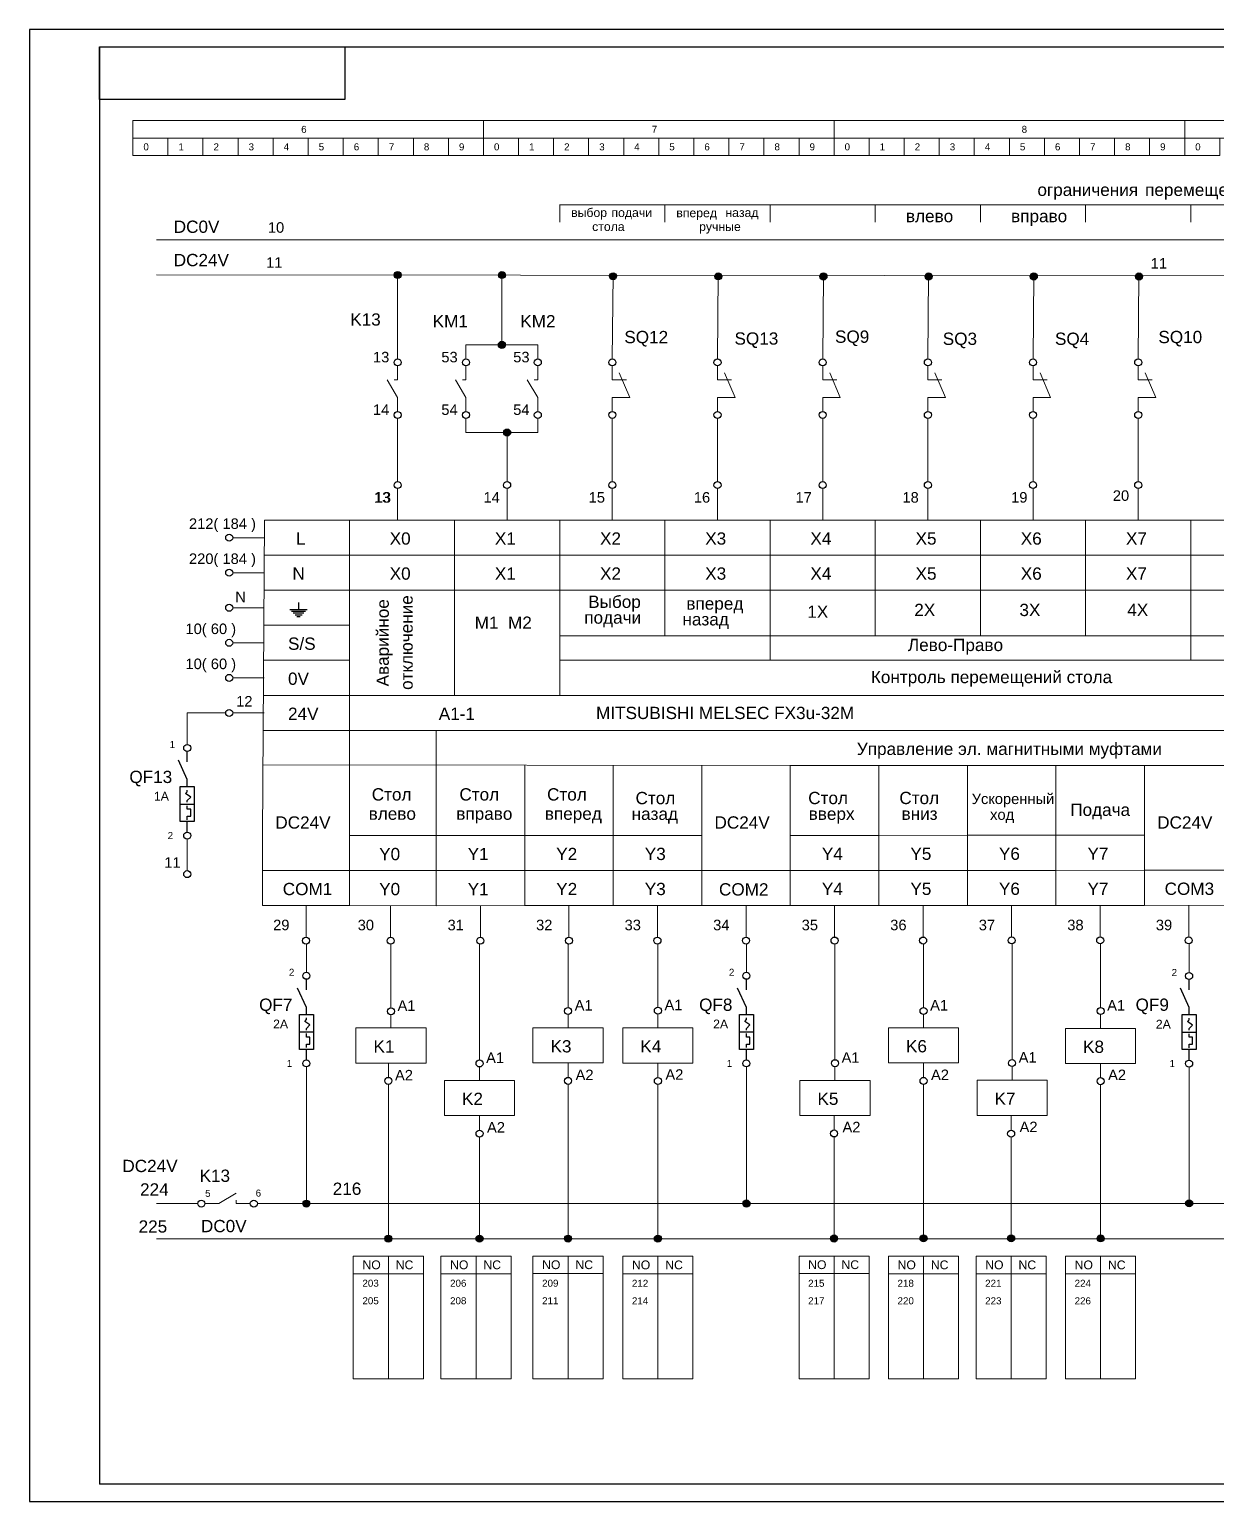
# Model space of a CAD drawing. Header units: millimetres. Extents: x 1900 to 5196, y 1354 to 2616.
# Drawn here: x 2575 to 2913.6, y 1875 to 2295 of the extents above; entities that cross this region are included whole.
import ezdxf

# ---------------------------------------------------------------- set-up
doc = ezdxf.new("R2010")
doc.units = ezdxf.units.MM
doc.layers.get('0').update_dxf_attribs({"lineweight": 20})
for name, color, linetype, lineweight in [('Маркировка', 7, 'Continuous', 25), ('Оформление', 7, 'Continuous', 30), ('Элементы', 7, 'Continuous', 25)]:
    doc.layers.add(name, color=color, linetype=linetype, lineweight=lineweight)
doc.styles.get("Standard").update_dxf_attribs({"font": 'arial.ttf'})

msp = doc.modelspace()

# ---------------------------------------------------------------- hatches: boundary and pattern name
h = msp.add_hatch(color=256)
h.dxf.hatch_style = 1
h.set_gradient(color1=(255, 255, 255), one_color=1, tint=1)
h.paths.add_polyline_path([(2681.02, 2224.95, 1), (2679.02, 2224.95, 1)])
h = msp.add_hatch(color=256)
h.dxf.hatch_style = 1
h.set_gradient(color1=(255, 255, 255), one_color=1, tint=1)
h.paths.add_polyline_path([(2710.77, 2224.92, 1), (2708.77, 2224.92, 1)])
h = msp.add_hatch(color=256)
h.dxf.hatch_style = 1
h.set_gradient(color1=(255, 255, 255), one_color=1, tint=1)
h.paths.add_polyline_path([(2742.47, 2224.58, 1), (2740.47, 2224.58, 1)])
h = msp.add_hatch(color=256)
h.dxf.hatch_style = 1
h.set_gradient(color1=(255, 255, 255), one_color=1, tint=1)
h.paths.add_polyline_path([(2772.47, 2224.55, 1), (2770.47, 2224.55, 1)])
h = msp.add_hatch(color=256)
h.dxf.hatch_style = 1
h.set_gradient(color1=(255, 255, 255), one_color=1, tint=1)
h.paths.add_polyline_path([(2802.47, 2224.52, 1), (2800.47, 2224.52, 1)])
h = msp.add_hatch(color=256)
h.dxf.hatch_style = 1
h.set_gradient(color1=(255, 255, 255), one_color=1, tint=1)
h.paths.add_polyline_path([(2832.47, 2224.52, 1), (2830.47, 2224.52, 1)])
h = msp.add_hatch(color=256)
h.dxf.hatch_style = 1
h.set_gradient(color1=(255, 255, 255), one_color=1, tint=1)
h.paths.add_polyline_path([(2862.47, 2224.52, 1), (2860.47, 2224.52, 1)])
h = msp.add_hatch(color=256)
h.dxf.hatch_style = 1
h.set_gradient(color1=(255, 255, 255), one_color=1, tint=1)
h.paths.add_polyline_path([(2892.47, 2224.52, 1), (2890.47, 2224.52, 1)])
h = msp.add_hatch(color=256)
h.dxf.hatch_style = 1
h.set_gradient(color1=(255, 255, 255), one_color=1, tint=1)
h.paths.add_polyline_path([(2710.75, 2205, 1), (2708.75, 2205, 1)])
h = msp.add_hatch(color=256)
h.dxf.hatch_style = 1
h.set_gradient(color1=(255, 255, 255), one_color=1, tint=1)
h.paths.add_polyline_path([(2712.25, 2180, 1), (2710.25, 2180, 1)])
h = msp.add_hatch(color=256)
h.dxf.hatch_style = 1
h.set_gradient(color1=(255, 255, 255), one_color=1, tint=1)
h.paths.add_polyline_path([(2655, 1960, 1), (2653, 1960, 1)])
h = msp.add_hatch(color=256)
h.dxf.hatch_style = 1
h.set_gradient(color1=(255, 255, 255), one_color=1, tint=1)
h.paths.add_polyline_path([(2780.51, 1960.03, 1), (2778.51, 1960.03, 1)])
h = msp.add_hatch(color=256)
h.dxf.hatch_style = 1
h.set_gradient(color1=(255, 255, 255), one_color=1, tint=1)
h.paths.add_polyline_path([(2906.78, 1960.09, 1), (2904.78, 1960.09, 1)])
h = msp.add_hatch(color=256)
h.dxf.hatch_style = 1
h.set_gradient(color1=(255, 255, 255), one_color=1, tint=1)
h.paths.add_polyline_path([(2678.37, 1950, 1), (2676.37, 1950, 1)])
h = msp.add_hatch(color=256)
h.dxf.hatch_style = 1
h.set_gradient(color1=(255, 255, 255), one_color=1, tint=1)
h.paths.add_polyline_path([(2704.37, 1950, 1), (2702.37, 1950, 1)])
h = msp.add_hatch(color=256)
h.dxf.hatch_style = 1
h.set_gradient(color1=(255, 255, 255), one_color=1, tint=1)
h.paths.add_polyline_path([(2729.62, 1950.02, 1), (2727.62, 1950.02, 1)])
h = msp.add_hatch(color=256)
h.dxf.hatch_style = 1
h.set_gradient(color1=(255, 255, 255), one_color=1, tint=1)
h.paths.add_polyline_path([(2755.25, 1950.03, 1), (2753.25, 1950.03, 1)])
h = msp.add_hatch(color=256)
h.dxf.hatch_style = 1
h.set_gradient(color1=(255, 255, 255), one_color=1, tint=1)
h.paths.add_polyline_path([(2805.5, 1950.04, 1), (2803.5, 1950.04, 1)])
h = msp.add_hatch(color=256)
h.dxf.hatch_style = 1
h.set_gradient(color1=(255, 255, 255), one_color=1, tint=1)
h.paths.add_polyline_path([(2831.01, 1950.07, 1), (2829.01, 1950.07, 1)])
h = msp.add_hatch(color=256)
h.dxf.hatch_style = 1
h.set_gradient(color1=(255, 255, 255), one_color=1, tint=1)
h.paths.add_polyline_path([(2856.01, 1950.07, 1), (2854.01, 1950.07, 1)])
h = msp.add_hatch(color=256)
h.dxf.hatch_style = 1
h.set_gradient(color1=(255, 255, 255), one_color=1, tint=1)
h.paths.add_polyline_path([(2881.52, 1950.09, 1), (2879.52, 1950.09, 1)])

# ---------------------------------------------------------------- linework, layer by layer
for p, q in [((2726.25, 2245.08), (2726.25, 2240.04)), ((2726.25, 2245), (2909.98, 2245)), ((2756.25, 2245), (2756.25, 2239.97)), ((2786.25, 2245.08), (2786.25, 2240.04)), ((2816.25, 2245.08), (2816.25, 2240.04)), ((2846.25, 2245.08), (2846.25, 2240.04)), ((2876.25, 2245.08), (2876.25, 2240.04)), ((2906.25, 2245), (2906.25, 2239.97)), ((2909.98, 2245), (2970, 2245)), ((2611.25, 2235.01), (3136.25, 2235.01)), ((2611.25, 2225.01), (3136.75, 2224.51)), ((2680, 2201), (2680.02, 2224.95)), ((2709.75, 2205), (2709.77, 2224.92)), ((2741.25, 2201.01), (2741.48, 2224.9)), ((2771.25, 2201.01), (2771.48, 2224.87)), ((2801.25, 2201.01), (2801.48, 2224.84)), ((2831.25, 2201.01), (2831.47, 2224.81)), ((2861.25, 2201.01), (2861.47, 2224.78)), ((2891.25, 2201.01), (2891.47, 2224.76)), ((2699.5, 2201), (2699.5, 2205)), ((2699.5, 2205), (2720, 2205)), ((2720, 2205), (2720, 2201)), ((2680, 2195), (2680, 2199)), ((2699.5, 2195), (2699.5, 2199)), ((2720, 2195), (2720, 2199)), ((2741.25, 2199.01), (2741.25, 2195.01)), ((2746.25, 2190.01), (2743.25, 2197.01)), ((2771.25, 2199.01), (2771.25, 2195.01)), ((2776.25, 2190.01), (2773.25, 2197.01)), ((2801.25, 2199.01), (2801.25, 2195.01)), ((2806.25, 2190.01), (2803.25, 2197.01)), ((2831.25, 2199.01), (2831.25, 2195.01)), ((2836.25, 2190.01), (2833.25, 2197.01)), ((2861.25, 2199.01), (2861.25, 2195.01)), ((2866.25, 2190.01), (2863.25, 2197.01)), ((2891.25, 2199.01), (2891.25, 2195.01)), ((2896.25, 2190.01), (2893.25, 2197.01)), ((2677, 2195), (2680, 2190)), ((2679, 2195), (2680, 2195)), ((2696.5, 2195), (2699.5, 2190)), ((2698.5, 2195), (2699.5, 2195)), ((2717, 2195), (2720, 2190)), ((2719, 2195), (2720, 2195)), ((2741.25, 2195.01), (2745.25, 2195.01)), ((2771.25, 2195.01), (2775.25, 2195.01)), ((2801.25, 2195.01), (2805.25, 2195.01)), ((2831.25, 2195.01), (2835.25, 2195.01)), ((2861.25, 2195.01), (2865.25, 2195.01)), ((2891.25, 2195.01), (2895.25, 2195.01)), ((2680, 2190), (2680, 2186)), ((2699.5, 2190), (2699.5, 2186)), ((2720, 2190), (2720, 2186)), ((2741.25, 2186.01), (2741.25, 2190.01)), ((2741.25, 2190.01), (2746.25, 2190.01)), ((2771.25, 2186.01), (2771.25, 2190.01)), ((2771.25, 2190.01), (2776.25, 2190.01)), ((2801.25, 2186.01), (2801.25, 2190.01)), ((2801.25, 2190.01), (2806.25, 2190.01)), ((2831.25, 2186.01), (2831.25, 2190.01)), ((2831.25, 2190.01), (2836.25, 2190.01)), ((2861.25, 2186.01), (2861.25, 2190.01)), ((2861.25, 2190.01), (2866.25, 2190.01)), ((2891.25, 2186.01), (2891.25, 2190.01)), ((2891.25, 2190.01), (2896.25, 2190.01)), ((2680, 2184), (2680, 2166)), ((2699.5, 2184), (2699.5, 2180)), ((2720, 2180), (2720, 2184)), ((2741.25, 2184.01), (2741.25, 2166.01)), ((2771.25, 2184.01), (2771.25, 2166.01)), ((2801.25, 2184.01), (2801.25, 2166.01)), ((2831.25, 2184.01), (2831.25, 2166.01)), ((2861.25, 2184.01), (2861.25, 2166.01)), ((2891.25, 2184.01), (2891.25, 2166.01)), ((2699.5, 2180), (2720, 2180)), ((2711.25, 2166.01), (2711.25, 2180)), ((2680, 2155), (2680, 2164)), ((2711.25, 2155.01), (2711.25, 2164.01)), ((2741.25, 2155.01), (2741.25, 2164.01)), ((2771.25, 2155.01), (2771.25, 2164.01)), ((2801.25, 2155.01), (2801.25, 2164.01)), ((2831.25, 2155.01), (2831.25, 2164.01)), ((2861.25, 2155.01), (2861.25, 2164.01)), ((2891.25, 2155.01), (2891.25, 2164.01)), ((2641.51, 2065.03), (2642, 2155.01)), ((2632.97, 2150), (2641.97, 2150)), ((2632.97, 2140), (2641.97, 2140)), ((2696.25, 2135.01), (2696.25, 2115.01)), ((2726.25, 2135.01), (2726.25, 2115.01)), ((2756.25, 2135.01), (2756.25, 2122.01)), ((2786.25, 2135.01), (2786.25, 2115.01)), ((2816.25, 2135.01), (2816.25, 2122.01)), ((2846.25, 2135.01), (2846.25, 2122.01)), ((2876.25, 2135.01), (2876.25, 2122.01)), ((2906.25, 2135.01), (2906.25, 2115.01)), ((2632.97, 2130), (2641.97, 2130)), ((2726.25, 2122.01), (3056.25, 2122.01)), ((2632.97, 2120), (2641.97, 2120)), ((2696.25, 2115.01), (2696.25, 2105.01)), ((2786.25, 2115.01), (2726.25, 2115.01)), ((2726.25, 2115.01), (2726.25, 2105.01)), ((2786.25, 2115.01), (3146.25, 2115.01)), ((2632.97, 2110), (2641.97, 2110)), ((2620, 2091), (2620, 2100)), ((2620, 2100), (2630.97, 2100)), ((2632.97, 2100), (2641.97, 2100)), ((2666.25, 2095.01), (3146.25, 2095.01)), ((2666.25, 2095.01), (2666.25, 2065.01)), ((2691, 2065), (2691, 2095.01)), ((2641.62, 2085.17), (2792.01, 2085.03)), ((2716.25, 2065.01), (2716.25, 2085.04)), ((2741.51, 2065.01), (2741.51, 2085.03)), ((2766.76, 2065.04), (2766.76, 2085.03)), ((2792.02, 2065.05), (2792.01, 2085.03)), ((2792.02, 2085.03), (2918.28, 2085.02)), ((2817.27, 2065.07), (2817.27, 2085.09)), ((2842.52, 2065.01), (2842.52, 2085.04)), ((2867.78, 2065.01), (2867.78, 2085.04)), ((2893.03, 2065.1), (2893.03, 2085.03)), ((2620, 2064), (2620, 2055)), ((2653.88, 2045.03), (2653.88, 2036.03)), ((2678, 2045.01), (2678, 2036.01)), ((2703.63, 2045.01), (2703.63, 2036.01)), ((2728.88, 2045.02), (2728.88, 2036.02)), ((2754.13, 2045.04), (2754.13, 2036.04)), ((2779.39, 2045.05), (2779.39, 2036.05)), ((2804.64, 2045.06), (2804.64, 2036.06)), ((2829.9, 2045.07), (2829.9, 2036.07)), ((2855.15, 2045.09), (2855.15, 2036.09)), ((2880.4, 2045.1), (2880.4, 2036.1)), ((2905.66, 2045.11), (2905.66, 2036.11)), ((2654, 2034.03), (2654, 2026)), ((2678.12, 2034.02), (2678.12, 2015.87)), ((2703.37, 2034.03), (2703.37, 2000.99)), ((2728.62, 2034.05), (2728.62, 2015.95)), ((2754.25, 2034.05), (2754.25, 2016.05)), ((2779.5, 2034.06), (2779.5, 2026)), ((2804.76, 2034.07), (2804.76, 2001.06)), ((2830.01, 2034.09), (2830.01, 2015.97)), ((2855.27, 2034.09), (2855.27, 2001.11)), ((2880.52, 2034.11), (2880.52, 2015.95)), ((2905.77, 2034.13), (2905.77, 2025.95)), ((2678.12, 2013.87), (2678.12, 2010.11)), ((2728.62, 2013.95), (2728.62, 2010.14)), ((2754.25, 2014.05), (2754.25, 2010.12)), ((2830.01, 2013.97), (2830.01, 2010.16)), ((2880.52, 2013.95), (2880.52, 2010.01)), ((2677.37, 2000.11), (2677.37, 1996.02)), ((2728.62, 2000.14), (2728.62, 1996.03)), ((2754.25, 2000.12), (2754.25, 1995.99)), ((2830.01, 2000.16), (2830.01, 1996.02)), ((2880.52, 2000.01), (2880.52, 1995.94)), ((2654, 1999), (2654, 1960)), ((2703.37, 1998.99), (2703.37, 1995.15)), ((2779.51, 1999), (2779.51, 1960.03)), ((2804.76, 1999.06), (2804.76, 1995.17)), ((2855.27, 1999.11), (2855.27, 1995.19)), ((2905.77, 1998.95), (2905.78, 1960.09)), ((2677.37, 1994.02), (2677.37, 1950)), ((2728.62, 1994.03), (2728.62, 1950.02)), ((2754.25, 1993.99), (2754.25, 1950.03)), ((2830.01, 1994.02), (2830.01, 1950.07)), ((2880.52, 1993.94), (2880.52, 1950.09)), ((2703.37, 1985.15), (2703.37, 1980.99)), ((2804.5, 1985.17), (2804.5, 1981.01)), ((2855.01, 1985.19), (2855.01, 1980.94)), ((2703.37, 1978.99), (2703.37, 1950)), ((2804.5, 1979.01), (2804.5, 1950.04)), ((2855.01, 1978.94), (2855.01, 1950.07)), ((2634, 1963), (2629, 1960)), ((2611.25, 1960), (2623, 1960)), ((2629, 1960), (2625, 1960)), ((2634, 1961), (2634, 1960)), ((2634, 1960), (2638, 1960)), ((2640, 1960.01), (3011.32, 1960.09)), ((2611.25, 1950), (3006.79, 1950)), ((2611.25, 1950), (3011.17, 1949.98)), ((2677.37, 1945), (2677.37, 1910)), ((2702.37, 1945), (2702.37, 1910)), ((2728.62, 1945.02), (2728.62, 1910.02)), ((2754.25, 1944.97), (2754.25, 1909.97)), ((2804.5, 1945.04), (2804.5, 1910.04)), ((2830.01, 1944.99), (2830.01, 1909.99)), ((2855.01, 1944.99), (2855.01, 1909.99)), ((2880.52, 1944.97), (2880.52, 1909.97)), ((2667.37, 1940), (2687.37, 1940)), ((2692.37, 1940), (2712.37, 1940)), ((2718.62, 1940.02), (2738.62, 1940.02)), ((2744.25, 1939.97), (2764.25, 1939.97)), ((2794.5, 1940.04), (2814.5, 1940.04)), ((2820.01, 1939.99), (2840.01, 1939.99)), ((2845.01, 1939.99), (2865.01, 1939.99)), ((2870.52, 1939.97), (2890.52, 1939.97))]:
    msp.add_line(p, q)
for points in [[(2604.5, 2264), (2704.5, 2264), (2704.5, 2269), (2604.5, 2269)], [(2704.5, 2264), (2804.5, 2264), (2804.5, 2269), (2704.5, 2269)], [(2804.5, 2264), (2904.5, 2264), (2904.5, 2269), (2804.5, 2269)], [(2904.5, 2264), (3004.5, 2264), (3004.5, 2269), (2904.5, 2269)], [(2604.5, 2264), (2614.5, 2264), (2614.5, 2259), (2604.5, 2259)], [(2614.5, 2264), (2624.5, 2264), (2624.5, 2259), (2614.5, 2259)], [(2624.5, 2264), (2634.5, 2264), (2634.5, 2259), (2624.5, 2259)], [(2634.5, 2264), (2644.5, 2264), (2644.5, 2259), (2634.5, 2259)], [(2644.5, 2264), (2654.5, 2264), (2654.5, 2259), (2644.5, 2259)], [(2654.5, 2264), (2664.5, 2264), (2664.5, 2259), (2654.5, 2259)], [(2664.5, 2264), (2674.5, 2264), (2674.5, 2259), (2664.5, 2259)], [(2674.5, 2264), (2684.5, 2264), (2684.5, 2259), (2674.5, 2259)], [(2684.5, 2264), (2694.5, 2264), (2694.5, 2259), (2684.5, 2259)], [(2694.5, 2264), (2704.5, 2264), (2704.5, 2259), (2694.5, 2259)], [(2704.5, 2264), (2714.5, 2264), (2714.5, 2259), (2704.5, 2259)], [(2714.5, 2264), (2724.5, 2264), (2724.5, 2259), (2714.5, 2259)], [(2724.5, 2264), (2734.5, 2264), (2734.5, 2259), (2724.5, 2259)], [(2734.5, 2264), (2744.5, 2264), (2744.5, 2259), (2734.5, 2259)], [(2744.5, 2264), (2754.5, 2264), (2754.5, 2259), (2744.5, 2259)], [(2754.5, 2264), (2764.5, 2264), (2764.5, 2259), (2754.5, 2259)], [(2764.5, 2264), (2774.5, 2264), (2774.5, 2259), (2764.5, 2259)], [(2774.5, 2264), (2784.5, 2264), (2784.5, 2259), (2774.5, 2259)], [(2784.5, 2264), (2794.5, 2264), (2794.5, 2259), (2784.5, 2259)], [(2794.5, 2264), (2804.5, 2264), (2804.5, 2259), (2794.5, 2259)], [(2804.5, 2264), (2814.5, 2264), (2814.5, 2259), (2804.5, 2259)], [(2814.5, 2264), (2824.5, 2264), (2824.5, 2259), (2814.5, 2259)], [(2824.5, 2264), (2834.5, 2264), (2834.5, 2259), (2824.5, 2259)], [(2834.5, 2264), (2844.5, 2264), (2844.5, 2259), (2834.5, 2259)], [(2844.5, 2264), (2854.5, 2264), (2854.5, 2259), (2844.5, 2259)], [(2854.5, 2264), (2864.5, 2264), (2864.5, 2259), (2854.5, 2259)], [(2864.5, 2264), (2874.5, 2264), (2874.5, 2259), (2864.5, 2259)], [(2874.5, 2264), (2884.5, 2264), (2884.5, 2259), (2874.5, 2259)], [(2884.5, 2264), (2894.5, 2264), (2894.5, 2259), (2884.5, 2259)], [(2894.5, 2264), (2904.5, 2264), (2904.5, 2259), (2894.5, 2259)], [(2904.5, 2264), (2914.5, 2264), (2914.5, 2259), (2904.5, 2259)], [(2666.25, 2155.01), (2696.25, 2155.01), (2696.25, 2145.01), (2666.25, 2145.01)], [(2696.25, 2155.01), (2726.25, 2155.01), (2726.25, 2145.01), (2696.25, 2145.01)], [(2726.25, 2155.01), (2756.25, 2155.01), (2756.25, 2145.01), (2726.25, 2145.01)], [(2756.25, 2155.01), (2786.25, 2155.01), (2786.25, 2145.01), (2756.25, 2145.01)], [(2786.25, 2155.01), (2816.25, 2155.01), (2816.25, 2145.01), (2786.25, 2145.01)], [(2816.25, 2155.01), (2846.25, 2155.01), (2846.25, 2145.01), (2816.25, 2145.01)], [(2846.25, 2155.01), (2876.25, 2155.01), (2876.25, 2145.01), (2846.25, 2145.01)], [(2876.25, 2155.01), (2906.25, 2155.01), (2906.25, 2145.01), (2876.25, 2145.01)], [(2906.25, 2155.01), (2936.25, 2155.01), (2936.25, 2145.01), (2906.25, 2145.01)], [(2666.25, 2145.01), (2696.25, 2145.01), (2696.25, 2135.01), (2666.25, 2135.01)], [(2696.25, 2145.01), (2726.25, 2145.01), (2726.25, 2135.01), (2696.25, 2135.01)], [(2726.25, 2145.01), (2756.25, 2145.01), (2756.25, 2135.01), (2726.25, 2135.01)], [(2756.25, 2145.01), (2786.25, 2145.01), (2786.25, 2135.01), (2756.25, 2135.01)], [(2786.25, 2145.01), (2816.25, 2145.01), (2816.25, 2135.01), (2786.25, 2135.01)], [(2816.25, 2145.01), (2846.25, 2145.01), (2846.25, 2135.01), (2816.25, 2135.01)], [(2846.25, 2145.01), (2876.25, 2145.01), (2876.25, 2135.01), (2846.25, 2135.01)], [(2876.25, 2145.01), (2906.25, 2145.01), (2906.25, 2135.01), (2876.25, 2135.01)], [(2906.25, 2145.01), (2936.25, 2145.01), (2936.25, 2135.01), (2906.25, 2135.01)], [(2666.25, 2135.01), (3146.25, 2135.01), (3146.25, 2105.01), (2666.25, 2105.01)], [(2691, 2055), (2666.25, 2055.01), (2666.25, 2065.01), (2691, 2065)], [(2716.25, 2055.01), (2691, 2055), (2691, 2065), (2716.25, 2065.01)], [(2741.51, 2055.03), (2716.25, 2055.01), (2716.25, 2065.01), (2741.51, 2065.03)], [(2766.76, 2055.04), (2741.51, 2055.03), (2741.51, 2065.03), (2766.76, 2065.04)], [(2817.27, 2055.07), (2792.02, 2055.05), (2792.02, 2065.05), (2817.27, 2065.07)], [(2842.52, 2055.08), (2817.27, 2055.07), (2817.27, 2065.07), (2842.52, 2065.08)], [(2867.78, 2055.09), (2842.52, 2055.08), (2842.52, 2065.08), (2867.78, 2065.09)], [(2893.03, 2055.1), (2867.78, 2055.09), (2867.78, 2065.09), (2893.03, 2065.1)], [(2666.25, 2045.01), (2641.51, 2045.03), (2641.51, 2055.03), (2666.25, 2055.01)], [(2691, 2045), (2666.25, 2045.01), (2666.25, 2055.01), (2691, 2055)], [(2716.25, 2045.01), (2691, 2045), (2691, 2055), (2716.25, 2055.01)], [(2741.51, 2045.03), (2716.25, 2045.01), (2716.25, 2055.01), (2741.51, 2055.03)], [(2766.76, 2045.04), (2741.51, 2045.03), (2741.51, 2055.03), (2766.76, 2055.04)], [(2792.02, 2045.05), (2766.76, 2045.04), (2766.76, 2055.04), (2792.02, 2055.05)], [(2817.27, 2045.07), (2792.02, 2045.05), (2792.02, 2055.05), (2817.27, 2055.07)], [(2842.52, 2045.08), (2817.27, 2045.07), (2817.27, 2055.07), (2842.52, 2055.08)], [(2867.78, 2045.09), (2842.52, 2045.08), (2842.52, 2055.08), (2867.78, 2055.09)], [(2893.03, 2045.1), (2867.78, 2045.09), (2867.78, 2055.09), (2893.03, 2055.1)], [(2918.28, 2045.12), (2893.03, 2045.1), (2893.03, 2055.1), (2918.28, 2055.12)], [(2668.12, 2010.11), (2688.12, 2010.11), (2688.12, 2000.11), (2668.12, 2000.11)], [(2718.62, 2010.14), (2738.62, 2010.14), (2738.62, 2000.14), (2718.62, 2000.14)], [(2744.25, 2010.12), (2764.25, 2010.12), (2764.25, 2000.12), (2744.25, 2000.12)], [(2820.01, 2010.16), (2840.01, 2010.16), (2840.01, 2000.16), (2820.01, 2000.16)], [(2870.52, 2010.01), (2890.52, 2010.01), (2890.52, 2000.01), (2870.52, 2000.01)], [(2693.37, 1995.15), (2713.37, 1995.15), (2713.37, 1985.15), (2693.37, 1985.15)], [(2794.76, 1995.17), (2814.76, 1995.17), (2814.76, 1985.17), (2794.76, 1985.17)], [(2845.27, 1995.19), (2865.27, 1995.19), (2865.27, 1985.19), (2845.27, 1985.19)], [(2667.37, 1945), (2687.37, 1945), (2687.37, 1910), (2667.37, 1910)], [(2692.37, 1945), (2712.37, 1945), (2712.37, 1910), (2692.37, 1910)], [(2718.62, 1945.02), (2738.62, 1945.02), (2738.62, 1910.02), (2718.62, 1910.02)], [(2744.25, 1944.97), (2764.25, 1944.97), (2764.25, 1909.97), (2744.25, 1909.97)], [(2794.5, 1945.04), (2814.5, 1945.04), (2814.5, 1910.04), (2794.5, 1910.04)], [(2820.01, 1944.99), (2840.01, 1944.99), (2840.01, 1909.99), (2820.01, 1909.99)], [(2845.01, 1944.99), (2865.01, 1944.99), (2865.01, 1909.99), (2845.01, 1909.99)], [(2870.52, 1944.97), (2890.52, 1944.97), (2890.52, 1909.97), (2870.52, 1909.97)]]:
    msp.add_lwpolyline(points, close=True)
for points in [[(2642, 2155.01), (2666.25, 2155.01), (2666.25, 2145.01), (2641.95, 2145.01)], [(2641.95, 2145.01), (2666.25, 2145.01), (2666.25, 2135.01), (2641.89, 2135.01)], [(2641.89, 2135.01), (2666.25, 2135.01), (2666.25, 2125.01), (2641.84, 2125.01)], [(2641.84, 2125.01), (2666.25, 2125.01), (2666.25, 2115.01), (2641.78, 2115.01)], [(2641.78, 2115.01), (2666.25, 2115.01), (2666.25, 2105.01), (2641.73, 2105.01)], [(2641.73, 2105.01), (2666.25, 2105.01), (2666.25, 2095.01), (2641.67, 2095.01)], [(2666.25, 2065.01), (2666.25, 2055.01), (2641.51, 2055.03), (2641.51, 2065.03)], [(2792.02, 2065.05), (2792.02, 2055.05), (2766.76, 2055.04), (2766.76, 2065.04)], [(2918.28, 2065.12), (2918.28, 2055.12), (2893.03, 2055.1), (2893.03, 2065.1)]]:
    msp.add_lwpolyline(points)
at = {"layer": 'Оформление'}
for p, q in [((2595, 2290), (2595, 1880)), ((2595, 2290), (3164, 2290)), ((3164, 1880), (2595, 1880))]:
    msp.add_line(p, q, dxfattribs=at)
for points in [[(2575, 1875), (3169, 1875), (3169, 2295), (2575, 2295)], [(2595, 2290), (2665, 2290), (2665, 2275), (2595, 2275)]]:
    msp.add_lwpolyline(points, close=True, dxfattribs=at)
at = {"layer": 'Элементы'}
for p, q in [((2649.25, 2129.51), (2654.25, 2129.51)), ((2651.75, 2131.51), (2651.75, 2129.51)), ((2649.75, 2129.01), (2653.75, 2129.01)), ((2650.25, 2128.51), (2653.25, 2128.51)), ((2650.75, 2128.01), (2652.75, 2128.01)), ((2651.25, 2127.51), (2652.25, 2127.51)), ((2620, 2086), (2620, 2089)), ((2620, 2081), (2617.5, 2086.5)), ((2620, 2079), (2620, 2081)), ((2619.5, 2077), (2620, 2077.5)), ((2621, 2076), (2619.5, 2077)), ((2620, 2077.5), (2620, 2078)), ((2620, 2075), (2621, 2076)), ((2620, 2074.5), (2620, 2075)), ((2618, 2074), (2622, 2074)), ((2620, 2072.5), (2620, 2073.5)), ((2621, 2072.5), (2620, 2072.5)), ((2621, 2070.5), (2621, 2072.5)), ((2620, 2069.5), (2620, 2070.5)), ((2620, 2070.5), (2621, 2070.5)), ((2620, 2066), (2620, 2069)), ((2654, 2016), (2651.5, 2021.5)), ((2654, 2021), (2654, 2024)), ((2779.5, 2016), (2777, 2021.5)), ((2779.5, 2021), (2779.5, 2024)), ((2905.77, 2015.95), (2903.27, 2021.45)), ((2905.77, 2020.95), (2905.77, 2023.95)), ((2779.5, 2014), (2779.5, 2016)), ((2653.5, 2012), (2654, 2012.5)), ((2655, 2011), (2653.5, 2012)), ((2654, 2014), (2654, 2016)), ((2654, 2012.5), (2654, 2013)), ((2779, 2012), (2779.5, 2012.5)), ((2780.5, 2011), (2779, 2012)), ((2779.5, 2012.5), (2779.5, 2013)), ((2905.27, 2011.95), (2905.77, 2012.45)), ((2906.77, 2010.95), (2905.27, 2011.95)), ((2905.77, 2013.95), (2905.77, 2015.95)), ((2905.77, 2012.45), (2905.77, 2012.95)), ((2652, 2009), (2656, 2009)), ((2654, 2010), (2655, 2011)), ((2654, 2009.5), (2654, 2010)), ((2654, 2007.5), (2654, 2008.5)), ((2777.5, 2009), (2781.5, 2009)), ((2779.5, 2010), (2780.5, 2011)), ((2779.5, 2009.5), (2779.5, 2010)), ((2779.5, 2007.5), (2779.5, 2008.5)), ((2903.77, 2008.95), (2907.77, 2008.95)), ((2905.77, 2009.95), (2906.77, 2010.95)), ((2905.77, 2009.45), (2905.77, 2009.95)), ((2905.77, 2007.45), (2905.77, 2008.45)), ((2655, 2007.5), (2654, 2007.5)), ((2654, 2004.5), (2654, 2005.5)), ((2654, 2005.5), (2655, 2005.5)), ((2654, 2001), (2654, 2004)), ((2655, 2005.5), (2655, 2007.5)), ((2780.5, 2007.5), (2779.5, 2007.5)), ((2779.5, 2004.5), (2779.5, 2005.5)), ((2779.5, 2005.5), (2780.5, 2005.5)), ((2779.5, 2001), (2779.5, 2004)), ((2780.5, 2005.5), (2780.5, 2007.5)), ((2906.77, 2007.45), (2905.77, 2007.45)), ((2905.77, 2004.45), (2905.77, 2005.45)), ((2905.77, 2005.45), (2906.77, 2005.45)), ((2905.77, 2000.95), (2905.77, 2003.95)), ((2906.77, 2005.45), (2906.77, 2007.45))]:
    msp.add_line(p, q, dxfattribs=at)
for points in [[(2618, 2069), (2618, 2079), (2622, 2079), (2622, 2069)], [(2652, 2004), (2652, 2014), (2656, 2014), (2656, 2004)], [(2777.5, 2004), (2777.5, 2014), (2781.5, 2014), (2781.5, 2004)], [(2903.77, 2003.95), (2903.77, 2013.95), (2907.77, 2013.95), (2907.77, 2003.95)]]:
    msp.add_lwpolyline(points, close=True, dxfattribs=at)
for centre in [(2680.02, 2224.95), (2680.02, 2224.95), (2709.77, 2224.92), (2709.77, 2224.92), (2741.47, 2224.58), (2741.47, 2224.58), (2771.47, 2224.55), (2771.47, 2224.55), (2801.47, 2224.52), (2801.47, 2224.52), (2831.47, 2224.52), (2831.47, 2224.52), (2861.47, 2224.52), (2861.47, 2224.52), (2891.47, 2224.52), (2891.47, 2224.52), (2709.75, 2205), (2709.75, 2205), (2680, 2200), (2699.5, 2200), (2720, 2200), (2741.25, 2200.01), (2771.25, 2200.01), (2801.25, 2200.01), (2831.25, 2200.01), (2861.25, 2200.01), (2891.25, 2200.01), (2680, 2185), (2699.5, 2185), (2720, 2185), (2741.25, 2185.01), (2771.25, 2185.01), (2801.25, 2185.01), (2831.25, 2185.01), (2861.25, 2185.01), (2891.25, 2185.01), (2711.25, 2180), (2711.25, 2180), (2680, 2165), (2711.25, 2165.01), (2741.25, 2165.01), (2771.25, 2165.01), (2801.25, 2165.01), (2831.25, 2165.01), (2861.25, 2165.01), (2891.25, 2165.01), (2631.97, 2150), (2631.97, 2140), (2631.97, 2130), (2631.97, 2120), (2631.97, 2110), (2631.97, 2100), (2620, 2090), (2620, 2065), (2620, 2054), (2653.88, 2035.03), (2678, 2035.01), (2703.63, 2035.01), (2728.88, 2035.02), (2754.13, 2035.04), (2779.39, 2035.05), (2804.64, 2035.06), (2829.9, 2035.07), (2855.15, 2035.09), (2880.4, 2035.1), (2905.66, 2035.11), (2654, 2025), (2779.5, 2025), (2905.77, 2024.95), (2754.25, 2015.05), (2678.12, 2014.87), (2728.62, 2014.95), (2830.01, 2014.97), (2880.52, 2014.95), (2654, 2000), (2703.37, 1999.99), (2779.5, 2000), (2804.76, 2000.06), (2855.27, 2000.11), (2905.77, 1999.95), (2677.37, 1995.02), (2728.62, 1995.03), (2754.25, 1994.99), (2830.01, 1995.02), (2880.52, 1994.94), (2703.37, 1979.99), (2804.5, 1980.01), (2855.01, 1979.94), (2624, 1960), (2639, 1960), (2654, 1960), (2654, 1960), (2779.51, 1960.03), (2779.51, 1960.03), (2905.78, 1960.09), (2905.78, 1960.09), (2677.37, 1950), (2677.37, 1950), (2703.37, 1950), (2703.37, 1950), (2728.62, 1950.02), (2728.62, 1950.02), (2754.25, 1950.03), (2754.25, 1950.03), (2804.5, 1950.04), (2804.5, 1950.04), (2830.01, 1950.07), (2830.01, 1950.07), (2855.01, 1950.07), (2855.01, 1950.07), (2880.52, 1950.09), (2880.52, 1950.09)]:
    msp.add_circle(centre, 1, dxfattribs=at)

# ---------------------------------------------------------------- texts
at = {"layer": 'Маркировка'}
for s, height, p in [('6', 2, (2652.5, 2265.5)), ('7', 2, (2752.5, 2265.5)), ('8', 2, (2858, 2265.5)), ('0', 2, (2607.5, 2260.5)), ('1', 2, (2617.5, 2260.5)), ('2', 2, (2627.5, 2260.5)), ('3', 2, (2637.5, 2260.5)), ('4', 2, (2647.5, 2260.5)), ('5', 2, (2657.5, 2260.5)), ('6', 2, (2667.5, 2260.5)), ('7', 2, (2677.5, 2260.5)), ('8', 2, (2687.5, 2260.5)), ('9', 2, (2697.5, 2260.5)), ('0', 2, (2707.5, 2260.5)), ('1', 2, (2717.5, 2260.5)), ('2', 2, (2727.5, 2260.5)), ('3', 2, (2737.5, 2260.5)), ('4', 2, (2747.5, 2260.5)), ('5', 2, (2757.5, 2260.5)), ('6', 2, (2767.5, 2260.5)), ('7', 2, (2777.5, 2260.5)), ('8', 2, (2787.5, 2260.5)), ('9', 2, (2797.5, 2260.5)), ('0', 2, (2807.5, 2260.5)), ('1', 2, (2817.5, 2260.5)), ('2', 2, (2827.5, 2260.5)), ('3', 2, (2837.5, 2260.5)), ('4', 2, (2847.5, 2260.5)), ('5', 2, (2857.5, 2260.5)), ('6', 2, (2867.5, 2260.5)), ('7', 2, (2877.5, 2260.5)), ('8', 2, (2887.5, 2260.5)), ('9', 2, (2897.5, 2260.5)), ('0', 2, (2907.5, 2260.5)), ('перемещений', 3.5, (2893.22, 2247.5)), ('ограничения', 3.5, (2862.5, 2247.5)), ('выбор', 2.5, (2729.5, 2241.5)), ('подачи', 2.5, (2741, 2241.5)), ('вперед', 2.5, (2759.5, 2241.42)), ('назад', 2.5, (2773.5, 2241.5)), ('DC0V', 3.5, (2616.15, 2236.96)), ('10', 3, (2643, 2237)), ('стола', 2.5, (2735.5, 2237.5)), ('ручные', 2.5, (2766, 2237.5)), ('влево', 3.5, (2825, 2240)), ('вправо', 3.5, (2855, 2240)), ('DC24V', 3.5, (2616.15, 2227.46)), ('11', 3, (2642.5, 2227)), ('11', 3, (2894.81, 2226.76)), ('K13', 3.5, (2666.5, 2210.5)), ('KM1', 3.5, (2690, 2210)), ('KM2', 3.5, (2715, 2210)), ('SQ12', 3.5, (2744.67, 2205.49)), ('SQ13', 3.5, (2776.1, 2205.07)), ('SQ9', 3.5, (2804.76, 2205.6)), ('SQ3', 3.5, (2835.5, 2205)), ('SQ4', 3.5, (2867.5, 2205)), ('SQ10', 3.5, (2897, 2205.5)), ('13', 3, (2672.98, 2200.02)), ('53', 3, (2692.48, 2200.02)), ('53', 3, (2712.98, 2200.02)), ('14', 3, (2672.98, 2185.02)), ('54', 3, (2692.48, 2185.02)), ('54', 3, (2712.98, 2185.02)), ('13', 3, (2673.25, 2159.99)), ('13', 3, (2673.5, 2160)), ('14', 3, (2704.5, 2160)), ('15', 3, (2734.5, 2160)), ('16', 3, (2764.5, 2160)), ('17', 3, (2793.5, 2160)), ('18', 3, (2824, 2160)), ('19', 3, (2855, 2160)), ('20', 3, (2884, 2160.5)), ('212( 184 )', 3, (2620.5, 2152.5)), ('L', 3.5, (2651, 2148.01)), ('X0', 3.5, (2677.75, 2148.01)), ('X1', 3.5, (2707.75, 2148.01)), ('X2', 3.5, (2737.75, 2148.01)), ('X3', 3.5, (2767.75, 2148.01)), ('X4', 3.5, (2797.75, 2148.01)), ('X5', 3.5, (2827.75, 2148.01)), ('X6', 3.5, (2857.75, 2148.01)), ('X7', 3.5, (2887.75, 2148.01)), ('220( 184 )', 3, (2620.5, 2142.5)), ('N', 3.5, (2650, 2138.01)), ('X0', 3.5, (2677.75, 2138.01)), ('X1', 3.5, (2707.75, 2138.01)), ('X2', 3.5, (2737.75, 2138.01)), ('X3', 3.5, (2767.75, 2138.01)), ('X4', 3.5, (2797.75, 2138.01)), ('X5', 3.5, (2827.75, 2138.01)), ('X6', 3.5, (2857.75, 2138.01)), ('X7', 3.5, (2887.75, 2138.01)), ('N', 3, (2633.71, 2131.58)), ('Выбор', 3.5, (2734.37, 2129.96)), ('вперед', 3.5, (2762.37, 2129.46)), ('1X', 3.5, (2796.87, 2127.13)), ('2X', 3.5, (2827.37, 2127.63)), ('3X', 3.5, (2857.37, 2127.63)), ('4X', 3.5, (2888.13, 2127.63)), ('10( 60 )', 3, (2619.5, 2122.5)), ('M1', 3.5, (2702, 2124)), ('M2', 3.5, (2711.5, 2124)), ('подачи', 3.5, (2733.25, 2125.46)), ('назад', 3.5, (2761.25, 2124.96)), ('S/S', 3.5, (2648.75, 2118.01)), ('Лево-Право', 3.5, (2825.57, 2117.65)), ('10( 60 )', 3, (2619.5, 2112.5)), ('0V', 3.5, (2648.75, 2108.01)), ('Контроль перемещений стола', 3.5, (2815, 2108.5)), ('12', 3, (2633.96, 2101.82)), ('24V', 3.5, (2648.75, 2098.01)), ('A1-1', 3.5, (2691.75, 2098.01)), ('MITSUBISHI MELSEC FX3u-32M', 3.5, (2736.61, 2098.25)), ('1', 2, (2615, 2090)), ('Управление эл. магнитными муфтами', 3.5, (2811, 2088)), ('QF13', 3.5, (2603.5, 2080)), ('1A', 2.5, (2610.5, 2075)), ('Стол', 3.5, (2672.63, 2075.01)), ('Стол', 3.5, (2697.63, 2075.01)), ('Стол', 3.5, (2722.63, 2075.01)), ('Стол', 3.5, (2747.87, 2073.96)), ('Стол', 3.5, (2797.12, 2073.98)), ('Стол', 3.5, (2823.12, 2073.99)), ('Ускоренный', 3, (2843.75, 2074)), ('влево', 3.5, (2671.75, 2069.51)), ('вправо', 3.5, (2696.75, 2069.51)), ('вперед', 3.5, (2722, 2069.51)), ('назад', 3.5, (2746.75, 2069.46)), ('вверх', 3.5, (2797.26, 2069.48)), ('вниз', 3.5, (2823.75, 2069.48)), ('ход', 3, (2849, 2069.49)), ('Подача', 3.5, (2871.87, 2070.62)), ('DC24V', 3.5, (2645.13, 2066.99)), ('DC24V', 3.5, (2770.39, 2067)), ('DC24V', 3.5, (2896.66, 2067)), ('2', 2, (2614.41, 2064.02)), ('11', 3, (2613.46, 2055.82)), ('Y0', 3.5, (2674.75, 2057.99)), ('Y1', 3.5, (2700, 2058)), ('Y2', 3.5, (2725.25, 2058.01)), ('Y3', 3.5, (2750.51, 2058.03)), ('Y4', 3.5, (2801.02, 2058.05)), ('Y5', 3.5, (2826.27, 2058.07)), ('Y6', 3.5, (2851.52, 2058.08)), ('Y7', 3.5, (2876.78, 2058.09)), ('COM1', 3.5, (2647.25, 2048.01)), ('Y0', 3.5, (2674.75, 2047.99)), ('Y1', 3.5, (2700, 2048)), ('Y2', 3.5, (2725.25, 2048.01)), ('Y3', 3.5, (2750.51, 2048.03)), ('COM2', 3.5, (2771.67, 2047.91)), ('Y4', 3.5, (2801.02, 2048.05)), ('Y5', 3.5, (2826.27, 2048.07)), ('Y6', 3.5, (2851.52, 2048.08)), ('Y7', 3.5, (2876.78, 2048.09)), ('COM3', 3.5, (2898.78, 2048.09)), ('29', 3, (2644.5, 2038)), ('30', 3, (2668.62, 2037.99)), ('31', 3, (2694.25, 2037.99)), ('32', 3, (2719.5, 2038)), ('33', 3, (2744.75, 2038)), ('34', 3, (2770.01, 2038)), ('35', 3, (2795.26, 2038)), ('36', 3, (2820.52, 2038)), ('37', 3, (2845.77, 2038)), ('38', 3, (2871.02, 2038)), ('39', 3, (2896.28, 2038)), ('2', 2, (2649, 2025)), ('2', 2, (2774.5, 2025)), ('2', 2, (2900.77, 2024.95)), ('QF7', 3.5, (2640.5, 2015)), ('A1', 3, (2680, 2015)), ('A1', 3, (2730.51, 2015.08)), ('A1', 3, (2756.13, 2015.18)), ('QF8', 3.5, (2766, 2015)), ('A1', 3, (2831.9, 2015.1)), ('A1', 3, (2882.4, 2015.07)), ('QF9', 3.5, (2890.5, 2015)), ('2A', 2.5, (2644.5, 2010)), ('2A', 2.5, (2770.01, 2010)), ('2A', 2.5, (2896.28, 2009.95)), ('K1', 3.5, (2673.12, 2003.11)), ('K3', 3.5, (2723.62, 2003.14)), ('K4', 3.5, (2749.25, 2003.12)), ('K6', 3.5, (2825.01, 2003.16)), ('K8', 3.5, (2875.52, 2003.01)), ('1', 2, (2648.4, 1999.02)), ('A1', 3, (2705.25, 2000.12)), ('1', 2, (2773.91, 1999.02)), ('A1', 3, (2806.64, 2000.18)), ('A1', 3, (2857.15, 2000.24)), ('1', 2, (2900.18, 1998.96)), ('A2', 3, (2679.26, 1995.15)), ('A2', 3, (2730.77, 1995.23)), ('A2', 3, (2756.39, 1995.33)), ('A2', 3, (2832.15, 1995.25)), ('A2', 3, (2882.66, 1995.23)), ('K2', 3.5, (2698.37, 1988.15)), ('K5', 3.5, (2799.76, 1988.17)), ('K7', 3.5, (2850.27, 1988.19)), ('A2', 3, (2705.51, 1980.27)), ('A2', 3, (2806.9, 1980.34)), ('A2', 3, (2857.41, 1980.39)), ('DC24V', 3.5, (2601.5, 1969)), ('224', 3.5, (2606.55, 1962.3)), ('K13', 3.5, (2623.52, 1966.21)), ('216', 3.5, (2661.5, 1962.5)), ('5', 2, (2625.11, 1961.93)), ('6', 2, (2639.52, 1962.02)), ('225', 3.5, (2606.14, 1951.73)), ('DC0V', 3.5, (2623.91, 1951.85)), ('NO', 2.5, (2669.97, 1941.29)), ('NC', 2.5, (2679.47, 1941.29)), ('NO', 2.5, (2694.97, 1941.29)), ('NC', 2.5, (2704.47, 1941.29)), ('NO', 2.5, (2721.22, 1941.32)), ('NC', 2.5, (2730.72, 1941.32)), ('NO', 2.5, (2746.84, 1941.27)), ('NC', 2.5, (2756.34, 1941.27)), ('NO', 2.5, (2797.1, 1941.33)), ('NC', 2.5, (2806.6, 1941.33)), ('NO', 2.5, (2822.6, 1941.28)), ('NC', 2.5, (2832.1, 1941.28)), ('NO', 2.5, (2847.6, 1941.28)), ('NC', 2.5, (2857.1, 1941.28)), ('NO', 2.5, (2873.11, 1941.27)), ('NC', 2.5, (2882.61, 1941.27)), ('203', 2, (2669.97, 1936.29)), ('206', 2, (2694.97, 1936.29)), ('209', 2, (2721.22, 1936.29)), ('212', 2, (2746.84, 1936.27)), ('215', 2, (2797.1, 1936.28)), ('218', 2, (2822.6, 1936.28)), ('221', 2, (2847.6, 1936.28)), ('224', 2, (2873.11, 1936.27)), ('205', 2, (2669.97, 1931.29)), ('208', 2, (2694.97, 1931.29)), ('211', 2, (2721.22, 1931.29)), ('214', 2, (2746.84, 1931.27)), ('217', 2, (2797.1, 1931.28)), ('220', 2, (2822.6, 1931.28)), ('223', 2, (2847.6, 1931.28)), ('226', 2, (2873.11, 1931.27))]:
    msp.add_text(s, height=height, dxfattribs=at).set_placement(p)
for s, p in [('Аварийное', (2677.5, 2107.56)), ('отключение', (2684.3, 2106.56))]:
    msp.add_text(s, height=3.5, rotation=90, dxfattribs=at).set_placement(p)

doc.saveas('drawing.dxf')
